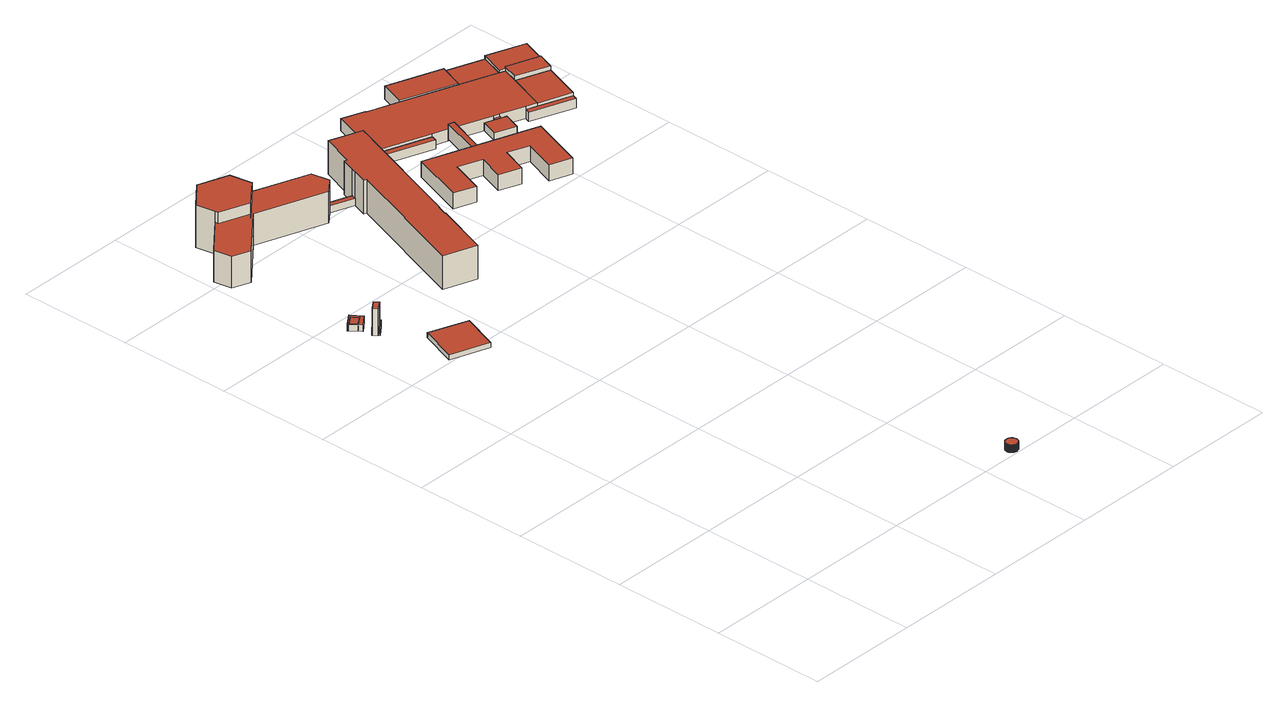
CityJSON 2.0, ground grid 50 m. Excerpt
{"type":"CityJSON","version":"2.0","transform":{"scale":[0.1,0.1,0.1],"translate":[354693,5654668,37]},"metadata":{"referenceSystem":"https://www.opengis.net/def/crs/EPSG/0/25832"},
"CityObjects":{
"building1":{"type":"Building","attributes":{"Geometrietyp2DReferenz":"3000","Gemeindeschluessel":"05315000","function":"31001_2111","roofType":"1000","measuredHeight":2.84},"address":[{"country":"Germany","locality":"Köln","thoroughfareNumber":"4","thoroughfareName":"Edsel-Ford-Str."}],"geometry":[{"type":"Solid","lod":"2","boundaries":[[[[0,1,2,3]],[[4,5,1,0]],[[6,7,5,4]],[[3,2,7,6]],[[4,0,3,6]],[[1,5,7,2]]]],"semantics":{"surfaces":[{"type":"WallSurface"},{"type":"RoofSurface"},{"type":"GroundSurface"}],"values":[[0,0,0,0,1,2]]}}]},
"building2":{"type":"Building","attributes":{"Geometrietyp2DReferenz":"3000","Gemeindeschluessel":"05315000","function":"31001_2111","roofType":"9999","measuredHeight":12},"address":[{"country":"Germany","locality":"Köln","thoroughfareNumber":"4","thoroughfareName":"Edsel-Ford-Str."}],"geometry":[{"type":"Solid","lod":"2","boundaries":[[[[8,9,10,11]],[[9,12,13,10]],[[8,14,12,9]],[[11,15,14,8]],[[10,13,15,11]],[[12,14,15,13]]]],"semantics":{"surfaces":[{"type":"RoofSurface"},{"type":"WallSurface"},{"type":"GroundSurface"}],"values":[[0,1,1,1,1,2]]}}]},
"building3":{"type":"Building","attributes":{"Geometrietyp2DReferenz":"3000","Gemeindeschluessel":"05315000","function":"51009_1610","roofType":"1000","measuredHeight":2.96},"geometry":[{"type":"Solid","lod":"2","boundaries":[[[[16,17,18,19]],[[20,21,17,16]],[[22,23,21,20]],[[24,25,23,22]],[[26,27,25,24]],[[19,18,27,26]],[[24,22,20,16,19,26]],[[17,21,23,25,27,18]]]],"semantics":{"surfaces":[{"type":"WallSurface"},{"type":"RoofSurface"},{"type":"GroundSurface"}],"values":[[0,0,0,0,0,0,1,2]]}}]},
"building4":{"type":"Building","attributes":{"Geometrietyp2DReferenz":"3000","Gemeindeschluessel":"05315000","function":"51009_1610","roofType":"9999","measuredHeight":3},"geometry":[{"type":"Solid","lod":"2","boundaries":[[[[28,29,30,31,32]],[[30,33,34,31]],[[29,35,33,30]],[[28,36,35,29]],[[32,37,36,28]],[[31,34,37,32]],[[33,35,36,37,34]]]],"semantics":{"surfaces":[{"type":"RoofSurface"},{"type":"WallSurface"},{"type":"GroundSurface"}],"values":[[0,1,1,1,1,1,2]]}}]},
"building5":{"type":"Building","attributes":{"Geometrietyp2DReferenz":"3000","Gemeindeschluessel":"05315000","function":"51009_1610","roofType":"1000","measuredHeight":2.26},"geometry":[{"type":"Solid","lod":"2","boundaries":[[[[38,39,40,41]],[[42,43,39,38]],[[44,45,43,42]],[[41,40,45,44]],[[42,38,41,44]],[[39,43,45,40]]]],"semantics":{"surfaces":[{"type":"WallSurface"},{"type":"RoofSurface"},{"type":"GroundSurface"}],"values":[[0,0,0,0,1,2]]}}]},
"building6":{"type":"Building","attributes":{"Geometrietyp2DReferenz":"3000","Gemeindeschluessel":"05315000","function":"51009_1610","roofType":"1000","measuredHeight":3.41},"geometry":[{"type":"Solid","lod":"2","boundaries":[[[[46,47,48,49]],[[50,51,47,46]],[[52,53,51,50]],[[54,55,53,52]],[[56,57,55,54]],[[58,59,57,56]],[[60,61,59,58]],[[62,63,61,60]],[[64,65,63,62]],[[66,67,65,64]],[[68,69,67,66]],[[70,71,69,68]],[[72,73,71,70]],[[74,75,73,72]],[[76,77,75,74]],[[78,79,77,76]],[[80,81,79,78]],[[82,83,81,80]],[[84,85,83,82]],[[86,87,85,84]],[[88,89,87,86]],[[90,91,89,88]],[[92,93,91,90]],[[94,95,93,92]],[[96,97,95,94]],[[98,99,97,96]],[[100,101,99,98]],[[102,103,101,100]],[[104,105,103,102]],[[106,107,105,104]],[[108,109,107,106]],[[110,111,109,108]],[[112,113,111,110]],[[114,115,113,112]],[[116,117,115,114]],[[118,119,117,116]],[[120,121,119,118]],[[122,123,121,120]],[[124,125,123,122]],[[126,127,125,124]],[[128,129,127,126]],[[130,131,129,128]],[[132,133,131,130]],[[134,135,133,132]],[[136,137,135,134]],[[138,139,137,136]],[[140,141,139,138]],[[142,143,141,140]],[[144,145,143,142]],[[146,147,145,144]],[[49,48,147,146]],[[144,142,140,138,136,134,132,130,128,126,124,122,120,118,116,114,112,110,108,106,104,102,100,98,96,94,92,90,88,86,84,82,80,78,76,74,72,70,68,66,64,62,60,58,56,54,52,50,46,49,146]],[[47,51,53,55,57,59,61,63,65,67,69,71,73,75,77,79,81,83,85,87,89,91,93,95,97,99,101,103,105,107,109,111,113,115,117,119,121,123,125,127,129,131,133,135,137,139,141,143,145,147,48]]]],"semantics":{"surfaces":[{"type":"WallSurface"},{"type":"RoofSurface"},{"type":"GroundSurface"}],"values":[[0,0,0,0,0,0,0,0,0,0,0,0,0,0,0,0,0,0,0,0,0,0,0,0,0,0,0,0,0,0,0,0,0,0,0,0,0,0,0,0,0,0,0,0,0,0,0,0,0,0,0,1,2]]}}]},
"building7":{"type":"Building","attributes":{"Geometrietyp2DReferenz":"3000","Gemeindeschluessel":"05315000","function":"31001_2020","roofType":"1000","measuredHeight":18.98,"storeysAboveGround":4},"address":[{"country":"Germany","locality":"Köln","thoroughfareNumber":"2","thoroughfareName":"Edsel-Ford-Str."}],"geometry":[{"type":"Solid","lod":"2","boundaries":[[[[148,149,150,151]],[[152,153,149,148]],[[154,155,153,152]],[[156,157,155,154]],[[158,159,157,156]],[[160,161,159,158]],[[162,163,161,160]],[[151,150,163,162]],[[160,158,156,154,152,148,151,162]],[[149,153,155,157,159,161,163,150]]]],"semantics":{"surfaces":[{"type":"WallSurface"},{"type":"RoofSurface"},{"type":"GroundSurface"}],"values":[[0,0,0,0,0,0,0,0,1,2]]}}]},
"building8":{"type":"Building","attributes":{"Geometrietyp2DReferenz":"3000","Gemeindeschluessel":"05315000","function":"31001_2020","roofType":"1000","measuredHeight":14.12,"storeysAboveGround":3},"address":[{"country":"Germany","locality":"Köln","thoroughfareNumber":"2","thoroughfareName":"Edsel-Ford-Str."}],"geometry":[{"type":"Solid","lod":"2","boundaries":[[[[164,165,166,167]],[[168,169,165,164]],[[170,171,169,168]],[[172,173,171,170]],[[174,175,173,172]],[[176,177,175,174]],[[178,179,177,176]],[[180,181,179,178]],[[182,183,181,180]],[[184,185,183,182]],[[186,187,185,184]],[[188,189,187,186]],[[190,191,189,188]],[[192,193,191,190]],[[194,195,193,192]],[[167,166,195,194]],[[192,190,188,186,184,182,180,178,176,174,172,170,168,164,167,194]],[[165,169,171,173,175,177,179,181,183,185,187,189,191,193,195,166]]]],"semantics":{"surfaces":[{"type":"WallSurface"},{"type":"RoofSurface"},{"type":"GroundSurface"}],"values":[[0,0,0,0,0,0,0,0,0,0,0,0,0,0,0,0,1,2]]}}]},
"building9":{"type":"Building","attributes":{"Geometrietyp2DReferenz":"3000","Gemeindeschluessel":"05315000","function":"31001_2020","roofType":"1000","measuredHeight":14.98,"storeysAboveGround":4},"address":[{"country":"Germany","locality":"Köln","thoroughfareNumber":"4","thoroughfareName":"Edsel-Ford-Str."}],"geometry":[{"type":"Solid","lod":"2","boundaries":[[[[196,197,198,199]],[[200,201,197,196]],[[202,203,201,200]],[[204,205,203,202]],[[206,207,205,204]],[[208,209,207,206]],[[210,211,209,208]],[[212,213,211,210]],[[214,215,213,212]],[[216,217,215,214]],[[218,219,217,216]],[[220,221,219,218]],[[222,223,221,220]],[[224,225,223,222]],[[226,227,225,224]],[[199,198,227,226]],[[224,222,220,218,216,214,212,210,208,206,204,202,200,196,199,226]],[[197,201,203,205,207,209,211,213,215,217,219,221,223,225,227,198]]]],"semantics":{"surfaces":[{"type":"WallSurface"},{"type":"RoofSurface"},{"type":"GroundSurface"}],"values":[[0,0,0,0,0,0,0,0,0,0,0,0,0,0,0,0,1,2]]}}]},
"building10":{"type":"Building","attributes":{"Geometrietyp2DReferenz":"3000","Gemeindeschluessel":"05315000","function":"31001_2020","roofType":"1000","measuredHeight":3.16,"storeysAboveGround":1},"address":[{"country":"Germany","locality":"Köln","thoroughfareNumber":"4","thoroughfareName":"Edsel-Ford-Str."}],"geometry":[{"type":"Solid","lod":"2","boundaries":[[[[228,229,230,231]],[[232,203,229,228]],[[233,201,203,232]],[[234,235,201,233]],[[231,230,235,234]],[[233,232,228,231,234]],[[229,203,201,235,230]]]],"semantics":{"surfaces":[{"type":"WallSurface"},{"type":"RoofSurface"},{"type":"GroundSurface"}],"values":[[0,0,0,0,0,1,2]]}}]},
"building11":{"type":"Building","attributes":{"Geometrietyp2DReferenz":"3000","Gemeindeschluessel":"05315000","function":"31001_2111","roofType":"1000","measuredHeight":7.13,"storeysAboveGround":2},"address":[{"country":"Germany","locality":"Köln","thoroughfareNumber":"6","thoroughfareName":"Edsel-Ford-Str."}],"geometry":[{"type":"Solid","lod":"2","boundaries":[[[[236,237,238,239]],[[240,241,237,236]],[[242,243,241,240]],[[244,245,243,242]],[[246,247,245,244]],[[248,249,247,246]],[[250,251,249,248]],[[252,253,251,250]],[[254,255,253,252]],[[256,257,255,254]],[[258,259,257,256]],[[260,261,259,258]],[[262,263,261,260]],[[239,238,263,262]],[[260,258,256,254,252,250,248,246,244,242,240,236,239,262]],[[237,241,243,245,247,249,251,253,255,257,259,261,263,238]]]],"semantics":{"surfaces":[{"type":"WallSurface"},{"type":"RoofSurface"},{"type":"GroundSurface"}],"values":[[0,0,0,0,0,0,0,0,0,0,0,0,0,0,1,2]]}}]},
"building12":{"type":"Building","attributes":{"Geometrietyp2DReferenz":"3000","Gemeindeschluessel":"05315000","function":"31001_2111","roofType":"1000","measuredHeight":6.91,"storeysAboveGround":1},"address":[{"country":"Germany","locality":"Köln","thoroughfareNumber":"6","thoroughfareName":"Edsel-Ford-Str."}],"geometry":[{"type":"Solid","lod":"2","boundaries":[[[[264,265,266,267]],[[240,268,265,264]],[[236,269,268,240]],[[267,266,269,236]],[[240,264,267,236]],[[265,268,269,266]]]],"semantics":{"surfaces":[{"type":"WallSurface"},{"type":"RoofSurface"},{"type":"GroundSurface"}],"values":[[0,0,0,0,1,2]]}}]},
"building13":{"type":"Building","attributes":{"Gemeindeschluessel":"05315000","Geometrietyp2DReferenz":"3000","function":"31001_2111"},"address":[{"country":"Germany","locality":"Köln","thoroughfareNumber":"6","thoroughfareName":"Edsel-Ford-Str."}],"children":["building13-1","building13-2","building13-3","building13-4","building13-5","building13-6"]},
"building13-1":{"type":"BuildingPart","attributes":{"roofType":"1000","measuredHeight":5.41,"storeysAboveGround":1},"parents":["building13"],"geometry":[{"type":"MultiSurface","lod":"2","boundaries":[[[270,271,272,273]],[[274,275,276,277]],[[278,279,275,274]],[[280,281,279,278]],[[282,283,281,280]],[[284,285,283,282]],[[286,287,288,289]],[[290,291,287,286]],[[292,293,291,290]],[[294,295,293,292]],[[296,297,295,294]],[[298,299,297,296]],[[300,301,299,298]],[[302,303,304,305]],[[273,272,303,302]],[[305,300,298,296,294,292,290,286,289,306,284,282,280,278,274,277,307,270,273,302]],[[271,308,276,275,279,281,283,285,309,288,287,291,293,295,297,299,301,304,303,272]],[[270,307,310,311]],[[308,271,311,310]],[[307,277,312,313]],[[313,312,276,308]],[[284,306,314,315]],[[309,285,315,314]],[[306,289,316,317]],[[317,316,288,309]],[[300,305,318,319]],[[304,301,319,318]]],"semantics":{"surfaces":[{"type":"WallSurface"},{"type":"RoofSurface"},{"type":"GroundSurface"},{"type":"ClosureSurface"}],"values":[0,0,0,0,0,0,0,0,0,0,0,0,0,0,0,1,2,0,3,0,3,0,3,0,3,0,3]}}]},
"building13-2":{"type":"BuildingPart","attributes":{"roofType":"1000","measuredHeight":4.05,"storeysAboveGround":1},"parents":["building13"],"geometry":[{"type":"MultiSurface","lod":"2","boundaries":[[[320,321,322,323]],[[316,288,321,320]],[[323,322,324,325]],[[316,320,323,325]],[[321,288,324,322]],[[316,317,309,288]],[[317,325,324,309]]],"semantics":{"surfaces":[{"type":"WallSurface"},{"type":"RoofSurface"},{"type":"GroundSurface"},{"type":"ClosureSurface"}],"values":[0,0,0,1,2,3,3]}}]},
"building13-3":{"type":"BuildingPart","attributes":{"roofType":"1000","measuredHeight":4.08,"storeysAboveGround":1},"parents":["building13"],"geometry":[{"type":"MultiSurface","lod":"2","boundaries":[[[326,327,285,315]],[[328,324,327,326]],[[315,314,328,326]],[[309,285,327,324]],[[328,314,317,325]],[[324,325,317,309]],[[314,315,285,309]]],"semantics":{"surfaces":[{"type":"WallSurface"},{"type":"RoofSurface"},{"type":"GroundSurface"},{"type":"ClosureSurface"}],"values":[0,0,1,2,0,3,3]}}]},
"building13-4":{"type":"BuildingPart","attributes":{"roofType":"1000","measuredHeight":5.36,"storeysAboveGround":1},"parents":["building13"],"geometry":[{"type":"MultiSurface","lod":"2","boundaries":[[[329,330,271,311]],[[331,332,330,329]],[[329,311,310,331]],[[271,330,332,308]],[[310,311,271,308]],[[331,310,313,333]],[[332,333,313,308]]],"semantics":{"surfaces":[{"type":"WallSurface"},{"type":"RoofSurface"},{"type":"GroundSurface"},{"type":"ClosureSurface"}],"values":[0,0,1,2,3,0,3]}}]},
"building13-5":{"type":"BuildingPart","attributes":{"roofType":"1000","measuredHeight":4.1,"storeysAboveGround":1},"parents":["building13"],"geometry":[{"type":"MultiSurface","lod":"2","boundaries":[[[312,276,334,335]],[[336,337,332,333]],[[335,334,337,336]],[[333,312,335,336]],[[276,332,337,334]],[[312,313,308,276]],[[313,333,332,308]]],"semantics":{"surfaces":[{"type":"WallSurface"},{"type":"RoofSurface"},{"type":"GroundSurface"},{"type":"ClosureSurface"}],"values":[0,0,0,1,2,3,3]}}]},
"building13-6":{"type":"BuildingPart","attributes":{"roofType":"1000","measuredHeight":4.88,"storeysAboveGround":1},"parents":["building13"],"geometry":[{"type":"Solid","lod":"2","boundaries":[[[[338,299,301,319]],[[339,340,299,338]],[[341,342,340,339]],[[343,303,342,341]],[[318,304,303,343]],[[341,339,338,319,318,343]],[[301,299,340,342,303,304]],[[318,319,301,304]]]],"semantics":{"surfaces":[{"type":"WallSurface"},{"type":"RoofSurface"},{"type":"GroundSurface"},{"type":"ClosureSurface"}],"values":[[0,0,0,0,0,1,2,3]]}}]},
"building14":{"type":"Building","attributes":{"Geometrietyp2DReferenz":"3000","Gemeindeschluessel":"05315000","function":"31001_2055","roofType":"1000","measuredHeight":3.4,"storeysAboveGround":1},"address":[{"country":"Germany","locality":"Köln","thoroughfareNumber":"6","thoroughfareName":"Edsel-Ford-Str."}],"geometry":[{"type":"Solid","lod":"2","boundaries":[[[[344,345,346,347]],[[348,349,345,344]],[[350,351,349,348]],[[352,353,351,350]],[[354,355,353,352]],[[347,346,355,354]],[[352,350,348,344,347,354]],[[345,349,351,353,355,346]]]],"semantics":{"surfaces":[{"type":"WallSurface"},{"type":"RoofSurface"},{"type":"GroundSurface"}],"values":[[0,0,0,0,0,0,1,2]]}}]},
"building15":{"type":"Building","attributes":{"Geometrietyp2DReferenz":"3000","Gemeindeschluessel":"05315000","function":"51009_1610","roofType":"9999","measuredHeight":3.38},"geometry":[{"type":"Solid","lod":"2","boundaries":[[[[348,356,357,344]],[[356,358,359,357]],[[348,349,358,356]],[[344,345,349,348]],[[357,359,345,344]],[[358,349,345,359]]]],"semantics":{"surfaces":[{"type":"RoofSurface"},{"type":"WallSurface"},{"type":"GroundSurface"}],"values":[[0,1,1,1,1,2]]}}]},
"building16":{"type":"Building","attributes":{"Geometrietyp2DReferenz":"3000","Gemeindeschluessel":"05315000","function":"31001_2111","roofType":"1000","measuredHeight":5.77,"storeysAboveGround":1},"address":[{"country":"Germany","locality":"Köln","thoroughfareNumber":"6","thoroughfareName":"Edsel-Ford-Str."}],"geometry":[{"type":"Solid","lod":"2","boundaries":[[[[360,361,362,363]],[[364,365,361,360]],[[366,367,365,364]],[[363,362,367,366]],[[364,360,363,366]],[[361,365,367,362]]]],"semantics":{"surfaces":[{"type":"WallSurface"},{"type":"RoofSurface"},{"type":"GroundSurface"}],"values":[[0,0,0,0,1,2]]}}]},
"building17":{"type":"Building","attributes":{"Geometrietyp2DReferenz":"3000","Gemeindeschluessel":"05315000","function":"31001_2111","roofType":"1000","measuredHeight":6.91,"storeysAboveGround":1},"address":[{"country":"Germany","locality":"Köln","thoroughfareNumber":"6","thoroughfareName":"Edsel-Ford-Str."}],"geometry":[{"type":"Solid","lod":"2","boundaries":[[[[368,369,370,371]],[[372,373,369,368]],[[374,375,373,372]],[[376,377,375,374]],[[371,370,377,376]],[[374,372,368,371,376]],[[369,373,375,377,370]]]],"semantics":{"surfaces":[{"type":"WallSurface"},{"type":"RoofSurface"},{"type":"GroundSurface"}],"values":[[0,0,0,0,0,1,2]]}}]},
"building18":{"type":"Building","attributes":{"Geometrietyp2DReferenz":"3000","Gemeindeschluessel":"05315000","function":"31001_2523","roofType":"1000","measuredHeight":6.43,"storeysAboveGround":1},"address":[{"country":"Germany","locality":"Köln","thoroughfareNumber":"6","thoroughfareName":"Edsel-Ford-Str."}],"geometry":[{"type":"Solid","lod":"2","boundaries":[[[[378,379,342,380]],[[381,382,379,378]],[[383,384,382,381]],[[385,272,384,383]],[[386,303,272,385]],[[380,342,303,386]],[[385,383,381,378,380,386]],[[379,382,384,272,303,342]]]],"semantics":{"surfaces":[{"type":"WallSurface"},{"type":"RoofSurface"},{"type":"GroundSurface"}],"values":[[0,0,0,0,0,0,1,2]]}}]}
},
"vertices":[
[156,2403,65],[156,2403,36],[135,2431,36],[135,2431,65],[119,2376,65],[119,2376,36],[98,2404,65],[98,2404,36],
[142,2295,157],[179,2323,157],[165,2341,157],[128,2314,157],[179,2323,37],[165,2341,37],[142,2295,37],[128,2314,37],
[140,2444,65],[140,2444,35],[139,2443,35],[139,2443,65],[176,2397,65],[176,2397,35],[127,2359,65],[127,2359,35],[94,2401,65],[94,2401,35],[91,2406,65],[91,2406,35],
[144,2297,66],[148,2292,66],[196,2329,66],[178,2353,66],[130,2317,66],[196,2329,36],[178,2353,36],[148,2292,36],[144,2297,36],[130,2317,36],
[421,2088,60],[421,2088,38],[254,2148,38],[254,2148,60],[362,1925,60],[362,1925,38],[195,1985,60],[195,1985,38],
[1160,38,42],[1160,38,8],[1160,35,8],[1160,35,42],[1161,42,42],[1161,42,8],[1162,44,42],[1162,44,8],[1164,47,42],[1164,47,8],[1166,50,42],[1166,50,8],[1168,52,42],[1168,52,8],[1171,54,42],[1171,54,8],[1173,56,42],[1173,56,8],[1176,57,42],[1176,57,8],[1179,58,42],[1179,58,8],[1182,58,42],[1182,58,8],[1185,59,42],[1185,59,8],[1188,58,42],[1188,58,8],[1192,58,42],[1192,58,8],[1195,57,42],[1195,57,8],[1197,56,42],[1197,56,8],[1200,54,42],[1200,54,8],[1203,52,42],[1203,52,8],[1205,50,42],[1205,50,8],[1207,47,42],[1207,47,8],[1208,44,42],[1208,44,8],[1209,42,42],[1209,42,8],[1210,38,42],[1210,38,8],[1211,35,42],[1211,35,8],[1211,32,42],[1211,32,8],[1211,29,42],[1211,29,8],[1210,26,42],[1210,26,8],[1209,23,42],[1209,23,8],[1208,20,42],[1208,20,8],[1206,18,42],[1206,18,8],[1204,15,42],[1204,15,8],[1201,13,42],[1201,13,8],[1199,11,42],[1199,11,8],[1196,10,42],[1196,10,8],[1193,9,42],[1193,9,8],[1190,8,42],[1190,8,8],[1187,7,42],[1187,7,8],[1184,7,42],[1184,7,8],[1181,8,42],[1181,8,8],[1178,9,42],[1178,9,8],[1175,10,42],[1175,10,8],[1172,11,42],[1172,11,8],[1169,13,42],[1169,13,8],[1167,15,42],[1167,15,8],[1165,18,42],[1165,18,8],[1163,20,42],[1163,20,8],[1162,23,42],[1162,23,8],[1161,26,42],[1161,26,8],[1160,29,42],[1160,29,8],[1160,32,42],[1160,32,8],
[376,3258,225],[376,3258,35],[244,3305,35],[244,3305,225],[391,3175,225],[391,3175,35],[394,3161,225],[394,3161,35],[287,3070,225],[287,3070,35],[155,3117,225],[155,3117,35],[153,3131,225],[153,3131,35],[138,3214,225],[138,3214,35],
[153,3131,178],[153,3131,37],[110,3095,37],[110,3095,178],[155,3117,178],[155,3117,37],[287,3070,178],[287,3070,37],[394,3161,178],[394,3161,37],[391,3175,178],[391,3175,37],[444,3156,178],[444,3156,37],[642,3086,178],[642,3086,37],[655,3019,178],[655,3019,37],[657,3006,178],[657,3006,37],[647,2997,178],[647,2997,37],[595,2953,178],[595,2953,37],[289,3061,178],[289,3061,37],[95,2896,178],[95,2896,37],[18,2924,178],[18,2924,37],[4,3004,178],[4,3004,37],
[729,2899,188],[729,2899,38],[742,2894,38],[742,2894,188],[751,2960,188],[751,2960,38],[759,2982,188],[759,2982,38],[781,3043,188],[781,3043,38],[794,3039,188],[794,3039,38],[844,3181,188],[844,3181,38],[984,3131,188],[984,3131,38],[984,3130,188],[984,3130,38],[975,3103,188],[975,3103,38],[782,2561,188],[782,2561,38],[779,2562,188],[779,2562,38],[764,2518,188],[764,2518,38],[767,2517,188],[767,2517,38],[682,2278,188],[682,2278,38],[541,2328,188],[541,2328,38],
[655,3019,69],[655,3019,38],[657,3006,38],[657,3006,69],[759,2982,69],[751,2960,69],[647,2997,69],[647,2997,38],
[1264,2836,108],[1264,2836,37],[1064,2908,37],[1064,2908,108],[1287,2828,108],[1287,2828,37],[1544,2737,108],[1544,2737,37],[1461,2501,108],[1461,2501,37],[1367,2534,108],[1367,2534,37],[1417,2676,108],[1417,2676,37],[1323,2710,108],[1323,2710,37],[1282,2596,108],[1282,2596,37],[1188,2630,108],[1188,2630,37],[1228,2743,108],[1228,2743,37],[1124,2780,108],[1124,2780,37],[1074,2638,108],[1074,2638,37],[980,2672,108],[980,2672,37],
[1347,2998,108],[1347,2998,39],[1324,3006,39],[1324,3006,108],[1287,2828,39],[1264,2836,39],
[1742,3047,84],[1742,3047,30],[1767,3116,30],[1767,3116,84],[1530,2932,84],[1530,2932,30],[1635,2895,30],[1635,2895,84],[1506,2941,84],[1506,2941,30],[1347,2998,84],[1347,2998,30],[1324,3006,84],[1324,3006,30],[1260,3029,84],[1260,3029,30],[1108,3355,84],[1108,3355,30],[1023,3116,30],[1023,3116,84],[1205,3320,84],[1205,3320,30],[1204,3317,84],[1204,3317,30],[1227,3309,84],[1227,3309,30],[1340,3269,84],[1340,3269,30],[1578,3184,84],[1578,3184,30],[1578,3183,84],[1578,3183,30],[1744,3124,84],[1744,3124,30],[1743,3124,30],[1743,3124,84],[1022,3113,84],[1682,2878,84],[1682,2878,30],[1022,3113,30],[1682,2878,83],[1742,3047,83],[1635,2895,71],[1682,2878,71],[1022,3113,71],[1260,3029,71],[1023,3116,70],[1022,3113,70],[1743,3124,79],[1578,3183,79],
[984,3130,70],[984,3130,30],[975,3103,30],[975,3103,70],[1014,3090,30],[1014,3090,70],
[1252,3005,71],[1252,3005,30],[1014,3090,71],
[1886,2995,83],[1886,2995,30],[1826,2827,83],[1826,2827,30],[1826,2827,71],
[1626,2872,30],[1626,2872,71],[1818,2803,71],[1818,2803,30],
[1578,3184,79],[1616,3292,79],[1616,3292,30],[1782,3233,79],[1782,3233,30],[1744,3124,79],
[1502,2929,75],[1502,2929,41],[1457,2945,41],[1457,2945,75],[1526,2920,75],[1526,2920,41],[1549,2912,75],[1549,2912,41],[1522,2837,75],[1522,2837,41],[1430,2870,75],[1430,2870,41],
[1530,2932,75],[1506,2941,75],[1530,2932,41],[1506,2941,41],
[1616,3292,90],[1616,3292,32],[1378,3377,32],[1378,3377,90],[1578,3184,90],[1578,3184,32],[1340,3269,90],[1340,3269,32],
[1768,3119,102],[1768,3119,33],[1767,3116,33],[1767,3116,102],[1912,3068,102],[1912,3068,33],[1886,2995,102],[1886,2995,33],[1742,3047,102],[1742,3047,33],
[1950,3174,94],[1950,3174,30],[1782,3233,94],[1912,3068,94],[1912,3068,30],[1768,3119,94],[1768,3119,30],[1767,3116,94],[1744,3124,94]
]}
